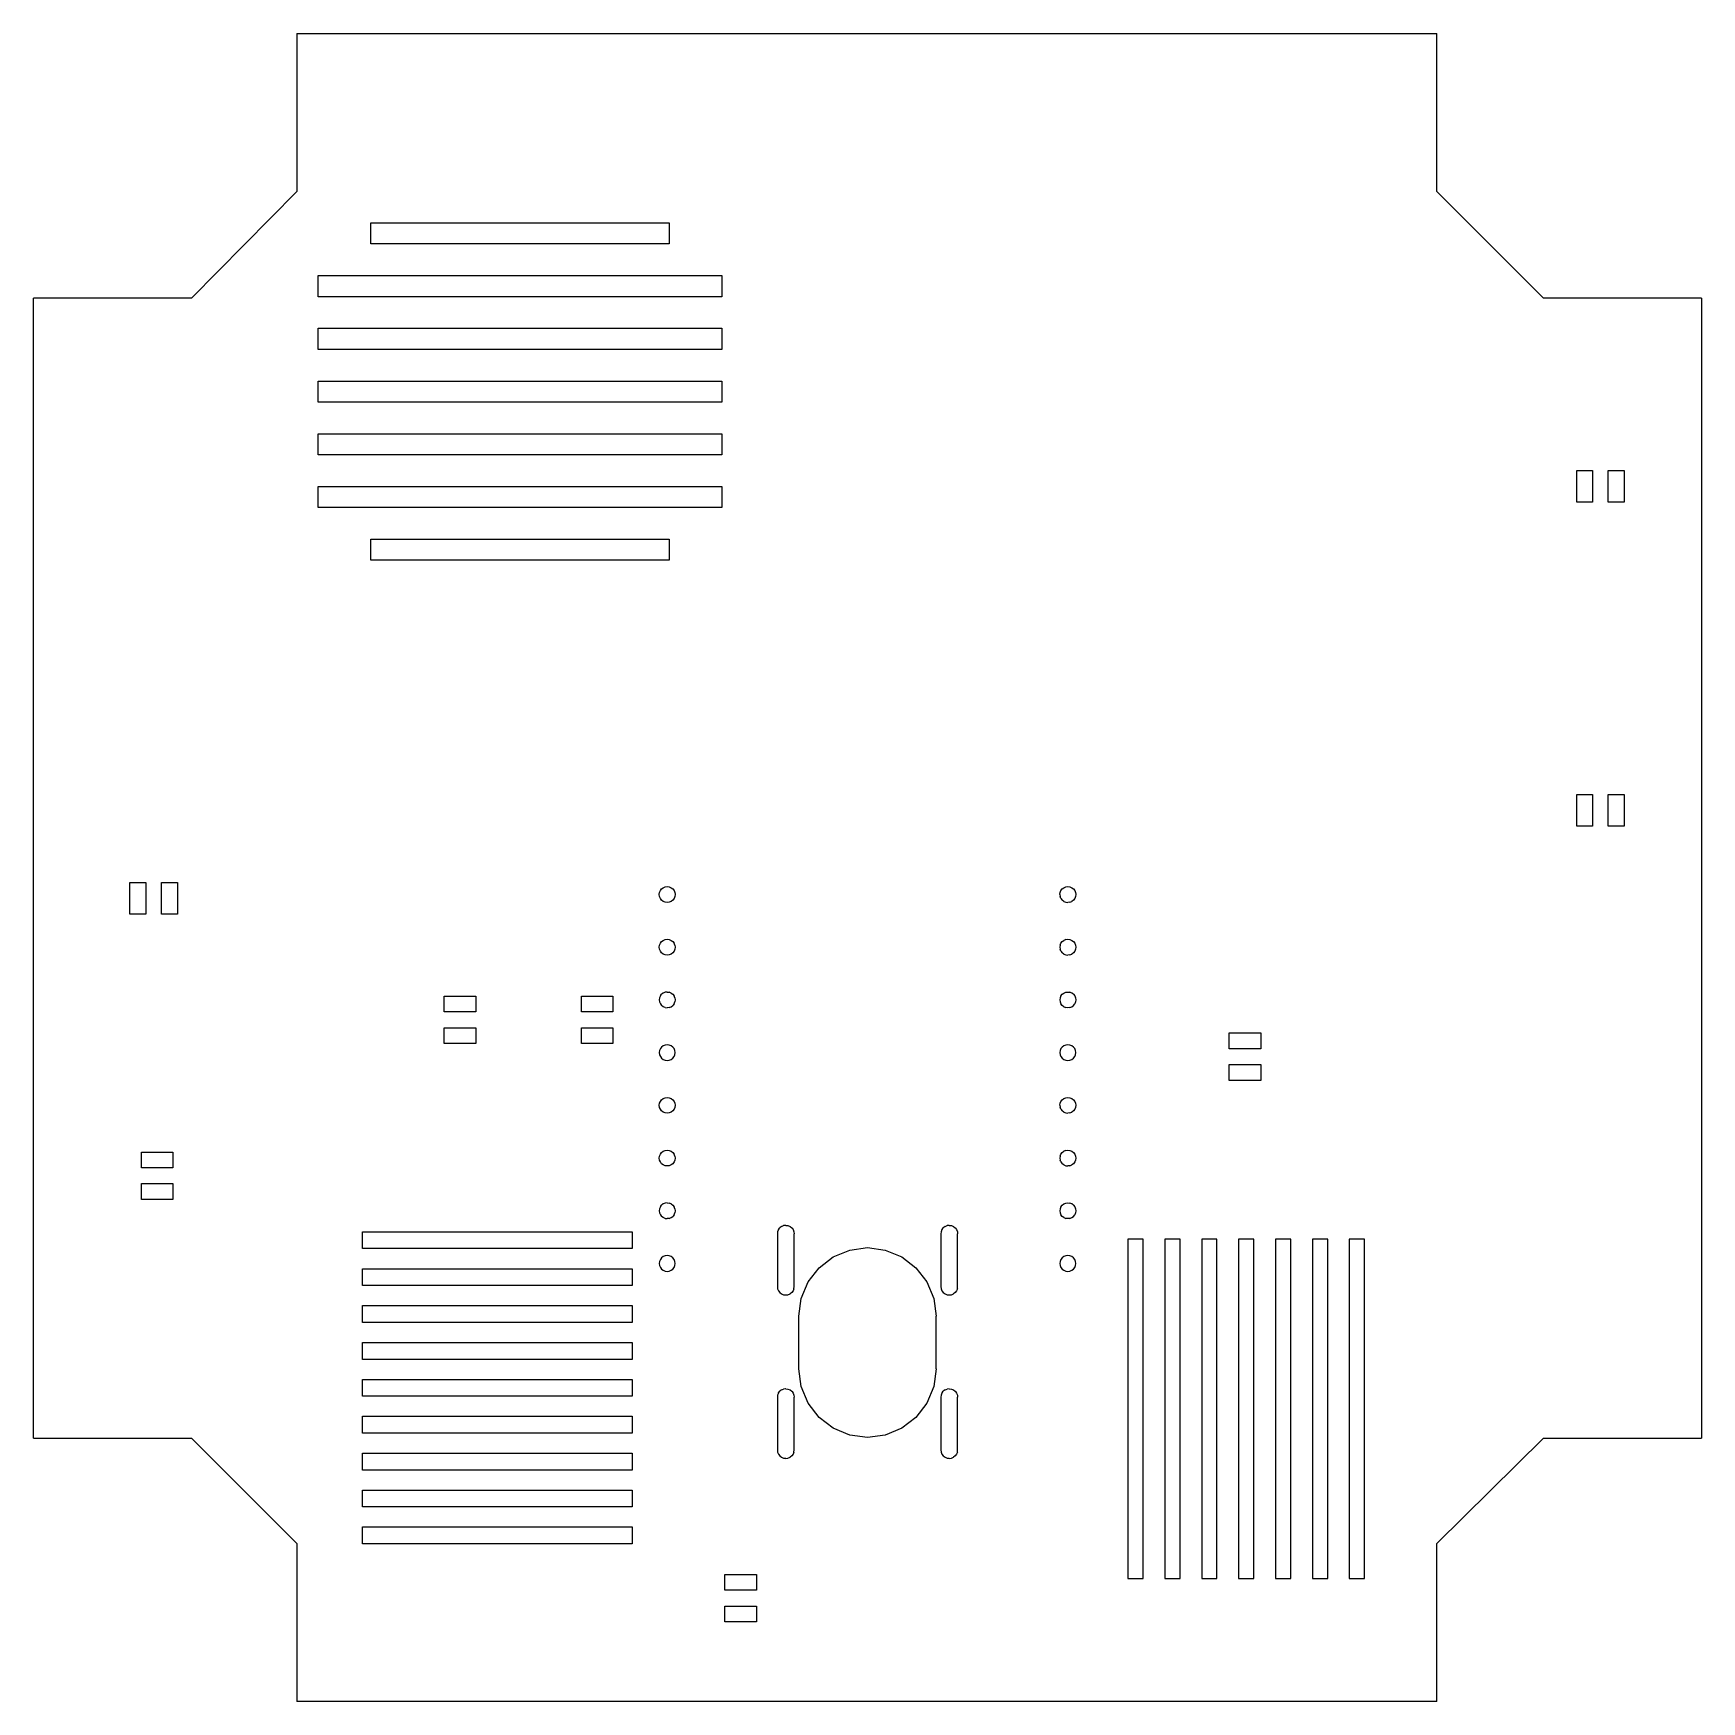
# Model space of a CAD drawing. Header units: metres. Extents: x 907 to 1224, y 673 to 989.
import ezdxf

# ---------------------------------------------------------------- set-up
doc = ezdxf.new("R2010")
doc.units = ezdxf.units.M

msp = doc.modelspace()

# ---------------------------------------------------------------- linework, layer by layer
at = {"layer": 'Layer0'}
for p, q in [((957.14, 989.27, 388.65), (957.14, 959.27, 388.65)), ((957.14, 989.27, 388.65), (1173.39, 989.27, 388.65)), ((1173.39, 959.27, 388.65), (1173.39, 989.27, 388.65)), ((957.14, 959.27, 388.65), (937.13, 939.02, 388.65)), ((1193.64, 939.02, 388.65), (1173.39, 959.27, 388.65)), ((971.14, 949.31, 388.65), (971.14, 953.31, 388.65)), ((971.14, 953.31, 388.65), (1027.74, 953.31, 388.65)), ((1027.74, 953.31, 388.65), (1027.74, 949.31, 388.65)), ((1027.74, 949.31, 388.65), (971.14, 949.31, 388.65)), ((961.14, 939.31, 388.65), (961.14, 943.31, 388.65)), ((961.14, 943.31, 388.65), (1037.74, 943.31, 388.65)), ((1037.74, 943.31, 388.65), (1037.74, 939.31, 388.65)), ((907.14, 722.77, 388.65), (907.14, 939.02, 388.65)), ((937.13, 939.02, 388.65), (907.14, 939.02, 388.65)), ((1037.74, 939.31, 388.65), (961.14, 939.31, 388.65)), ((1223.64, 939.02, 388.65), (1193.64, 939.02, 388.65)), ((1223.64, 939.02, 388.65), (1223.64, 722.77, 388.65)), ((961.14, 933.31, 388.65), (1037.74, 933.31, 388.65)), ((961.14, 929.31, 388.65), (961.14, 933.31, 388.65)), ((1037.74, 933.31, 388.65), (1037.74, 929.31, 388.65)), ((1037.74, 929.31, 388.65), (961.14, 929.31, 388.65)), ((961.14, 923.31, 388.65), (1037.74, 923.31, 388.65)), ((961.14, 919.31, 388.65), (961.14, 923.31, 388.65)), ((1037.74, 923.31, 388.65), (1037.74, 919.31, 388.65)), ((1037.74, 919.31, 388.65), (961.14, 919.31, 388.65)), ((961.14, 913.31, 388.65), (1037.74, 913.31, 388.65)), ((961.14, 909.31, 388.65), (961.14, 913.31, 388.65)), ((1037.74, 913.31, 388.65), (1037.74, 909.31, 388.65)), ((1037.74, 909.31, 388.65), (961.14, 909.31, 388.65)), ((1199.93, 906.34, 388.65), (1202.93, 906.34, 388.65)), ((1199.93, 900.34, 388.65), (1199.93, 906.34, 388.65)), ((1202.93, 906.34, 388.65), (1202.93, 900.34, 388.65)), ((1205.93, 900.34, 388.65), (1205.93, 906.34, 388.65)), ((1205.93, 906.34, 388.65), (1208.93, 906.34, 388.65)), ((1208.93, 906.34, 388.65), (1208.93, 900.34, 388.65)), ((961.14, 903.31, 388.65), (1037.74, 903.31, 388.65)), ((961.14, 899.31, 388.65), (961.14, 903.31, 388.65)), ((1037.74, 903.31, 388.65), (1037.74, 899.31, 388.65)), ((1037.74, 899.31, 388.65), (961.14, 899.31, 388.65)), ((1202.93, 900.34, 388.65), (1199.93, 900.34, 388.65)), ((1208.93, 900.34, 388.65), (1205.93, 900.34, 388.65)), ((971.14, 889.31, 388.65), (971.14, 893.31, 388.65)), ((971.14, 893.31, 388.65), (1027.74, 893.31, 388.65)), ((1027.74, 893.31, 388.65), (1027.74, 889.31, 388.65)), ((1027.74, 889.31, 388.65), (971.14, 889.31, 388.65)), ((1199.93, 844.84, 388.65), (1202.93, 844.84, 388.65)), ((1199.93, 838.84, 388.65), (1199.93, 844.84, 388.65)), ((1202.93, 844.84, 388.65), (1202.93, 838.84, 388.65)), ((1205.93, 844.84, 388.65), (1208.93, 844.84, 388.65)), ((1205.93, 838.84, 388.65), (1205.93, 844.84, 388.65)), ((1208.93, 844.84, 388.65), (1208.93, 838.84, 388.65)), ((1202.93, 838.84, 388.65), (1199.93, 838.84, 388.65)), ((1208.93, 838.84, 388.65), (1205.93, 838.84, 388.65)), ((925.45, 822.15, 388.65), (925.45, 828.15, 388.65)), ((925.45, 828.15, 388.65), (928.45, 828.15, 388.65)), ((928.45, 828.15, 388.65), (928.45, 822.15, 388.65)), ((931.45, 822.15, 388.65), (931.45, 828.15, 388.65)), ((931.45, 828.15, 388.65), (934.45, 828.15, 388.65)), ((934.45, 828.15, 388.65), (934.45, 822.15, 388.65)), ((1025.89, 825.94, 388.65), (1025.94, 826.28, 388.65)), ((1025.94, 826.28, 388.65), (1026.09, 826.65, 388.65)), ((1026.09, 826.65, 388.65), (1026.33, 826.96, 388.65)), ((1026.33, 826.96, 388.65), (1026.64, 827.19, 388.65)), ((1026.64, 827.19, 388.65), (1027, 827.34, 388.65)), ((1027, 827.34, 388.65), (1027.39, 827.4, 388.65)), ((1027.39, 827.4, 388.65), (1027.77, 827.34, 388.65)), ((1027.77, 827.34, 388.65), (1028.14, 827.19, 388.65)), ((1028.14, 827.19, 388.65), (1028.45, 826.96, 388.65)), ((1028.45, 826.96, 388.65), (1028.69, 826.65, 388.65)), ((1028.69, 826.65, 388.65), (1028.84, 826.28, 388.65)), ((1028.84, 826.28, 388.65), (1028.88, 825.94, 388.65)), ((1101.89, 825.94, 388.65), (1101.94, 826.28, 388.65)), ((1101.94, 826.28, 388.65), (1102.09, 826.65, 388.65)), ((1102.09, 826.65, 388.65), (1102.33, 826.96, 388.65)), ((1102.33, 826.96, 388.65), (1102.64, 827.19, 388.65)), ((1102.64, 827.19, 388.65), (1103, 827.34, 388.65)), ((1103, 827.34, 388.65), (1103.39, 827.4, 388.65)), ((1103.39, 827.4, 388.65), (1103.77, 827.34, 388.65)), ((1103.77, 827.34, 388.65), (1104.14, 827.19, 388.65)), ((1104.14, 827.19, 388.65), (1104.45, 826.96, 388.65)), ((1104.45, 826.96, 388.65), (1104.69, 826.65, 388.65)), ((1104.69, 826.65, 388.65), (1104.84, 826.28, 388.65)), ((1104.84, 826.28, 388.65), (1104.88, 825.94, 388.65)), ((1025.89, 825.9, 388.65), (1025.89, 825.94, 388.65)), ((1025.94, 825.51, 388.65), (1025.89, 825.9, 388.65)), ((1026.09, 825.15, 388.65), (1025.94, 825.51, 388.65)), ((1026.33, 824.83, 388.65), (1026.09, 825.15, 388.65)), ((1026.64, 824.6, 388.65), (1026.33, 824.83, 388.65)), ((1027, 824.45, 388.65), (1026.64, 824.6, 388.65)), ((1027.39, 824.4, 388.65), (1027, 824.45, 388.65)), ((1027.77, 824.45, 388.65), (1027.39, 824.4, 388.65)), ((1028.14, 824.6, 388.65), (1027.77, 824.45, 388.65)), ((1028.45, 824.83, 388.65), (1028.14, 824.6, 388.65)), ((1028.69, 825.15, 388.65), (1028.45, 824.83, 388.65)), ((1028.84, 825.51, 388.65), (1028.69, 825.15, 388.65)), ((1028.89, 825.9, 388.65), (1028.84, 825.51, 388.65)), ((1028.88, 825.94, 388.65), (1028.89, 825.9, 388.65)), ((1101.89, 825.9, 388.65), (1101.89, 825.94, 388.65)), ((1101.89, 825.9, 388.65), (1101.94, 825.51, 388.65)), ((1102.09, 825.15, 388.65), (1101.94, 825.51, 388.65)), ((1102.09, 825.15, 388.65), (1102.33, 824.83, 388.65)), ((1102.64, 824.6, 388.65), (1102.33, 824.83, 388.65)), ((1102.64, 824.6, 388.65), (1103, 824.45, 388.65)), ((1103, 824.45, 388.65), (1103.39, 824.4, 388.65)), ((1103.77, 824.45, 388.65), (1103.39, 824.4, 388.65)), ((1103.77, 824.45, 388.65), (1104.14, 824.6, 388.65)), ((1104.45, 824.83, 388.65), (1104.14, 824.6, 388.65)), ((1104.69, 825.15, 388.65), (1104.45, 824.83, 388.65)), ((1104.84, 825.51, 388.65), (1104.69, 825.15, 388.65)), ((1104.89, 825.9, 388.65), (1104.84, 825.51, 388.65)), ((1104.88, 825.94, 388.65), (1104.89, 825.9, 388.65)), ((928.45, 822.15, 388.65), (925.45, 822.15, 388.65)), ((934.45, 822.15, 388.65), (931.45, 822.15, 388.65)), ((1025.94, 816.28, 388.65), (1026.09, 816.65, 388.65)), ((1026.09, 816.65, 388.65), (1026.33, 816.96, 388.65)), ((1026.33, 816.96, 388.65), (1026.64, 817.19, 388.65)), ((1026.64, 817.19, 388.65), (1027, 817.34, 388.65)), ((1027, 817.34, 388.65), (1027.39, 817.4, 388.65)), ((1027.39, 817.4, 388.65), (1027.77, 817.34, 388.65)), ((1027.77, 817.34, 388.65), (1028.14, 817.19, 388.65)), ((1028.14, 817.19, 388.65), (1028.45, 816.96, 388.65)), ((1028.45, 816.96, 388.65), (1028.69, 816.65, 388.65)), ((1028.84, 816.28, 388.65), (1028.69, 816.65, 388.65)), ((1101.94, 816.28, 388.65), (1102.09, 816.65, 388.65)), ((1102.09, 816.65, 388.65), (1102.33, 816.96, 388.65)), ((1102.33, 816.96, 388.65), (1102.64, 817.19, 388.65)), ((1103, 817.34, 388.65), (1102.64, 817.19, 388.65)), ((1103, 817.34, 388.65), (1103.39, 817.4, 388.65)), ((1103.39, 817.4, 388.65), (1103.77, 817.34, 388.65)), ((1103.77, 817.34, 388.65), (1104.14, 817.19, 388.65)), ((1104.14, 817.19, 388.65), (1104.45, 816.96, 388.65)), ((1104.45, 816.96, 388.65), (1104.69, 816.65, 388.65)), ((1104.69, 816.65, 388.65), (1104.84, 816.28, 388.65)), ((1025.89, 815.9, 388.65), (1025.94, 816.28, 388.65)), ((1025.94, 815.51, 388.65), (1025.89, 815.9, 388.65)), ((1026.09, 815.15, 388.65), (1025.94, 815.51, 388.65)), ((1026.33, 814.83, 388.65), (1026.09, 815.15, 388.65)), ((1026.64, 814.6, 388.65), (1026.33, 814.83, 388.65)), ((1027, 814.45, 388.65), (1026.64, 814.6, 388.65)), ((1027.39, 814.4, 388.65), (1027, 814.45, 388.65)), ((1027.77, 814.45, 388.65), (1027.39, 814.4, 388.65)), ((1028.14, 814.6, 388.65), (1027.77, 814.45, 388.65)), ((1028.45, 814.83, 388.65), (1028.14, 814.6, 388.65)), ((1028.69, 815.15, 388.65), (1028.45, 814.83, 388.65)), ((1028.84, 815.51, 388.65), (1028.69, 815.15, 388.65)), ((1028.84, 816.28, 388.65), (1028.89, 815.9, 388.65)), ((1028.89, 815.9, 388.65), (1028.84, 815.51, 388.65)), ((1101.94, 816.28, 388.65), (1101.89, 815.9, 388.65)), ((1101.89, 815.9, 388.65), (1101.94, 815.51, 388.65)), ((1102.09, 815.15, 388.65), (1101.94, 815.51, 388.65)), ((1102.09, 815.15, 388.65), (1102.33, 814.83, 388.65)), ((1102.64, 814.6, 388.65), (1102.33, 814.83, 388.65)), ((1102.64, 814.6, 388.65), (1103, 814.45, 388.65)), ((1103, 814.45, 388.65), (1103.39, 814.4, 388.65)), ((1103.77, 814.45, 388.65), (1103.39, 814.4, 388.65)), ((1103.77, 814.45, 388.65), (1104.14, 814.6, 388.65)), ((1104.45, 814.83, 388.65), (1104.14, 814.6, 388.65)), ((1104.69, 815.15, 388.65), (1104.45, 814.83, 388.65)), ((1104.84, 815.51, 388.65), (1104.69, 815.15, 388.65)), ((1104.84, 816.28, 388.65), (1104.89, 815.9, 388.65)), ((1104.89, 815.9, 388.65), (1104.84, 815.51, 388.65)), ((1026.64, 807.19, 388.65), (1026.33, 806.96, 388.65)), ((1027, 807.34, 388.65), (1026.64, 807.19, 388.65)), ((1027.39, 807.4, 388.65), (1027, 807.34, 388.65)), ((1027.39, 807.4, 388.65), (1027.77, 807.34, 388.65)), ((1028.14, 807.19, 388.65), (1027.77, 807.34, 388.65)), ((1028.14, 807.19, 388.65), (1028.45, 806.96, 388.65)), ((1102.33, 806.96, 388.65), (1102.64, 807.19, 388.65)), ((1102.64, 807.19, 388.65), (1103, 807.34, 388.65)), ((1103, 807.34, 388.65), (1103.39, 807.4, 388.65)), ((1103.39, 807.4, 388.65), (1103.77, 807.34, 388.65)), ((1104.14, 807.19, 388.65), (1103.77, 807.34, 388.65)), ((1104.45, 806.96, 388.65), (1104.14, 807.19, 388.65)), ((985.1, 806.63, 388.65), (991.1, 806.63, 388.65)), ((985.1, 803.63, 388.65), (985.1, 806.63, 388.65)), ((991.1, 806.63, 388.65), (991.1, 803.63, 388.65)), ((1011.1, 806.63, 388.65), (1017.1, 806.63, 388.65)), ((1011.1, 803.63, 388.65), (1011.1, 806.63, 388.65)), ((1017.1, 806.63, 388.65), (1017.1, 803.63, 388.65)), ((1025.94, 806.28, 388.65), (1025.89, 805.9, 388.65)), ((1025.89, 805.9, 388.65), (1025.94, 805.51, 388.65)), ((1026.09, 806.65, 388.65), (1025.94, 806.28, 388.65)), ((1025.94, 805.51, 388.65), (1026.09, 805.15, 388.65)), ((1026.09, 806.65, 388.65), (1026.33, 806.96, 388.65)), ((1026.09, 805.15, 388.65), (1026.33, 804.83, 388.65)), ((1026.64, 804.6, 388.65), (1026.33, 804.83, 388.65)), ((1027, 804.45, 388.65), (1026.64, 804.6, 388.65)), ((1027, 804.45, 388.65), (1027.39, 804.4, 388.65)), ((1027.77, 804.45, 388.65), (1027.39, 804.4, 388.65)), ((1027.77, 804.45, 388.65), (1028.14, 804.6, 388.65)), ((1028.14, 804.6, 388.65), (1028.45, 804.83, 388.65)), ((1028.45, 806.96, 388.65), (1028.69, 806.65, 388.65)), ((1028.69, 805.15, 388.65), (1028.45, 804.83, 388.65)), ((1028.84, 806.28, 388.65), (1028.69, 806.65, 388.65)), ((1028.69, 805.15, 388.65), (1028.84, 805.51, 388.65)), ((1028.84, 806.28, 388.65), (1028.89, 805.9, 388.65)), ((1028.89, 805.9, 388.65), (1028.84, 805.51, 388.65)), ((1101.94, 806.28, 388.65), (1101.89, 805.9, 388.65)), ((1101.89, 805.9, 388.65), (1101.94, 805.51, 388.65)), ((1102.09, 806.65, 388.65), (1101.94, 806.28, 388.65)), ((1101.94, 805.51, 388.65), (1102.09, 805.15, 388.65)), ((1102.09, 806.65, 388.65), (1102.33, 806.96, 388.65)), ((1102.33, 804.83, 388.65), (1102.09, 805.15, 388.65)), ((1102.64, 804.6, 388.65), (1102.33, 804.83, 388.65)), ((1102.64, 804.6, 388.65), (1103, 804.45, 388.65)), ((1103.39, 804.4, 388.65), (1103, 804.45, 388.65)), ((1103.77, 804.45, 388.65), (1103.39, 804.4, 388.65)), ((1103.77, 804.45, 388.65), (1104.14, 804.6, 388.65)), ((1104.14, 804.6, 388.65), (1104.45, 804.83, 388.65)), ((1104.45, 806.96, 388.65), (1104.69, 806.65, 388.65)), ((1104.45, 804.83, 388.65), (1104.69, 805.15, 388.65)), ((1104.69, 806.65, 388.65), (1104.84, 806.28, 388.65)), ((1104.84, 805.51, 388.65), (1104.69, 805.15, 388.65)), ((1104.84, 806.28, 388.65), (1104.89, 805.9, 388.65)), ((1104.89, 805.9, 388.65), (1104.84, 805.51, 388.65)), ((991.1, 803.63, 388.65), (985.1, 803.63, 388.65)), ((1017.1, 803.63, 388.65), (1011.1, 803.63, 388.65)), ((985.1, 797.63, 388.65), (985.1, 800.63, 388.65)), ((985.1, 800.63, 388.65), (991.1, 800.63, 388.65)), ((991.1, 797.63, 388.65), (985.1, 797.63, 388.65)), ((991.1, 800.63, 388.65), (991.1, 797.63, 388.65)), ((1011.1, 797.63, 388.65), (1011.1, 800.63, 388.65)), ((1011.1, 800.63, 388.65), (1017.1, 800.63, 388.65)), ((1017.1, 797.63, 388.65), (1011.1, 797.63, 388.65)), ((1017.1, 800.63, 388.65), (1017.1, 797.63, 388.65)), ((1134, 796.63, 388.65), (1134, 799.63, 388.65)), ((1134, 799.63, 388.65), (1140, 799.63, 388.65)), ((1140, 799.63, 388.65), (1140, 796.63, 388.65)), ((1025.94, 796.28, 388.65), (1025.89, 795.9, 388.65)), ((1025.89, 795.9, 388.65), (1025.94, 795.51, 388.65)), ((1026.09, 796.65, 388.65), (1025.94, 796.28, 388.65)), ((1025.94, 795.51, 388.65), (1026.09, 795.15, 388.65)), ((1026.33, 796.96, 388.65), (1026.09, 796.65, 388.65)), ((1026.09, 795.15, 388.65), (1026.33, 794.83, 388.65)), ((1026.64, 797.19, 388.65), (1026.33, 796.96, 388.65)), ((1026.33, 794.83, 388.65), (1026.64, 794.6, 388.65)), ((1027, 797.34, 388.65), (1026.64, 797.19, 388.65)), ((1026.64, 794.6, 388.65), (1027, 794.45, 388.65)), ((1027.39, 797.4, 388.65), (1027, 797.34, 388.65)), ((1027, 794.45, 388.65), (1027.39, 794.4, 388.65)), ((1027.77, 797.34, 388.65), (1027.39, 797.4, 388.65)), ((1027.39, 794.4, 388.65), (1027.77, 794.45, 388.65)), ((1028.14, 797.19, 388.65), (1027.77, 797.34, 388.65)), ((1027.77, 794.45, 388.65), (1028.14, 794.6, 388.65)), ((1028.45, 796.96, 388.65), (1028.14, 797.19, 388.65)), ((1028.14, 794.6, 388.65), (1028.45, 794.83, 388.65)), ((1028.69, 796.65, 388.65), (1028.45, 796.96, 388.65)), ((1028.45, 794.83, 388.65), (1028.69, 795.15, 388.65)), ((1028.84, 796.28, 388.65), (1028.69, 796.65, 388.65)), ((1028.69, 795.15, 388.65), (1028.84, 795.51, 388.65)), ((1028.89, 795.9, 388.65), (1028.84, 796.28, 388.65)), ((1028.84, 795.51, 388.65), (1028.89, 795.9, 388.65)), ((1101.94, 796.28, 388.65), (1101.89, 795.9, 388.65)), ((1101.89, 795.9, 388.65), (1101.94, 795.51, 388.65)), ((1102.09, 796.65, 388.65), (1101.94, 796.28, 388.65)), ((1101.94, 795.51, 388.65), (1102.09, 795.15, 388.65)), ((1102.33, 796.96, 388.65), (1102.09, 796.65, 388.65)), ((1102.09, 795.15, 388.65), (1102.33, 794.83, 388.65)), ((1102.64, 797.19, 388.65), (1102.33, 796.96, 388.65)), ((1102.33, 794.83, 388.65), (1102.64, 794.6, 388.65)), ((1103, 797.34, 388.65), (1102.64, 797.19, 388.65)), ((1102.64, 794.6, 388.65), (1103, 794.45, 388.65)), ((1103.39, 797.4, 388.65), (1103, 797.34, 388.65)), ((1103, 794.45, 388.65), (1103.39, 794.4, 388.65)), ((1103.77, 797.34, 388.65), (1103.39, 797.4, 388.65)), ((1103.39, 794.4, 388.65), (1103.77, 794.45, 388.65)), ((1104.14, 797.19, 388.65), (1103.77, 797.34, 388.65)), ((1103.77, 794.45, 388.65), (1104.14, 794.6, 388.65)), ((1104.45, 796.96, 388.65), (1104.14, 797.19, 388.65)), ((1104.14, 794.6, 388.65), (1104.45, 794.83, 388.65)), ((1104.69, 796.65, 388.65), (1104.45, 796.96, 388.65)), ((1104.45, 794.83, 388.65), (1104.69, 795.15, 388.65)), ((1104.84, 796.28, 388.65), (1104.69, 796.65, 388.65)), ((1104.69, 795.15, 388.65), (1104.84, 795.51, 388.65)), ((1104.89, 795.9, 388.65), (1104.84, 796.28, 388.65)), ((1104.84, 795.51, 388.65), (1104.89, 795.9, 388.65)), ((1140, 796.63, 388.65), (1134, 796.63, 388.65)), ((1134, 793.63, 388.65), (1140, 793.63, 388.65)), ((1134, 790.63, 388.65), (1134, 793.63, 388.65)), ((1140, 793.63, 388.65), (1140, 790.63, 388.65)), ((1140, 790.63, 388.65), (1134, 790.63, 388.65)), ((1025.89, 785.94, 388.65), (1025.94, 786.28, 388.65)), ((1025.89, 785.9, 388.65), (1025.89, 785.94, 388.65)), ((1025.94, 785.51, 388.65), (1025.89, 785.9, 388.65)), ((1025.94, 786.28, 388.65), (1026.09, 786.65, 388.65)), ((1026.09, 785.15, 388.65), (1025.94, 785.51, 388.65)), ((1026.09, 786.65, 388.65), (1026.33, 786.96, 388.65)), ((1026.33, 784.83, 388.65), (1026.09, 785.15, 388.65)), ((1026.33, 786.96, 388.65), (1026.64, 787.19, 388.65)), ((1026.64, 787.19, 388.65), (1027, 787.34, 388.65)), ((1027, 787.34, 388.65), (1027.39, 787.4, 388.65)), ((1027.39, 787.4, 388.65), (1027.77, 787.34, 388.65)), ((1027.77, 787.34, 388.65), (1028.14, 787.19, 388.65)), ((1028.14, 787.19, 388.65), (1028.45, 786.96, 388.65)), ((1028.45, 786.96, 388.65), (1028.69, 786.65, 388.65)), ((1028.69, 785.15, 388.65), (1028.45, 784.83, 388.65)), ((1028.69, 786.65, 388.65), (1028.84, 786.28, 388.65)), ((1028.84, 785.51, 388.65), (1028.69, 785.15, 388.65)), ((1028.84, 786.28, 388.65), (1028.88, 785.94, 388.65)), ((1028.89, 785.9, 388.65), (1028.84, 785.51, 388.65)), ((1028.88, 785.94, 388.65), (1028.89, 785.9, 388.65)), ((1101.89, 785.94, 388.65), (1101.94, 786.28, 388.65)), ((1101.89, 785.9, 388.65), (1101.89, 785.94, 388.65)), ((1101.89, 785.9, 388.65), (1101.94, 785.51, 388.65)), ((1101.94, 786.28, 388.65), (1102.09, 786.65, 388.65)), ((1102.09, 785.15, 388.65), (1101.94, 785.51, 388.65)), ((1102.09, 786.65, 388.65), (1102.33, 786.96, 388.65)), ((1102.09, 785.15, 388.65), (1102.33, 784.83, 388.65)), ((1102.33, 786.96, 388.65), (1102.64, 787.19, 388.65)), ((1102.64, 787.19, 388.65), (1103, 787.34, 388.65)), ((1103, 787.34, 388.65), (1103.39, 787.4, 388.65)), ((1103.39, 787.4, 388.65), (1103.77, 787.34, 388.65)), ((1103.77, 787.34, 388.65), (1104.14, 787.19, 388.65)), ((1104.14, 787.19, 388.65), (1104.45, 786.96, 388.65)), ((1104.45, 786.96, 388.65), (1104.69, 786.65, 388.65)), ((1104.69, 785.15, 388.65), (1104.45, 784.83, 388.65)), ((1104.69, 786.65, 388.65), (1104.84, 786.28, 388.65)), ((1104.84, 785.51, 388.65), (1104.69, 785.15, 388.65)), ((1104.84, 786.28, 388.65), (1104.88, 785.94, 388.65)), ((1104.89, 785.9, 388.65), (1104.84, 785.51, 388.65)), ((1104.88, 785.94, 388.65), (1104.89, 785.9, 388.65)), ((1026.64, 784.6, 388.65), (1026.33, 784.83, 388.65)), ((1027, 784.45, 388.65), (1026.64, 784.6, 388.65)), ((1027.39, 784.4, 388.65), (1027, 784.45, 388.65)), ((1027.77, 784.45, 388.65), (1027.39, 784.4, 388.65)), ((1028.14, 784.6, 388.65), (1027.77, 784.45, 388.65)), ((1028.45, 784.83, 388.65), (1028.14, 784.6, 388.65)), ((1102.64, 784.6, 388.65), (1102.33, 784.83, 388.65)), ((1102.64, 784.6, 388.65), (1103, 784.45, 388.65)), ((1103, 784.45, 388.65), (1103.39, 784.4, 388.65)), ((1103.77, 784.45, 388.65), (1103.39, 784.4, 388.65)), ((1103.77, 784.45, 388.65), (1104.14, 784.6, 388.65)), ((1104.45, 784.83, 388.65), (1104.14, 784.6, 388.65)), ((927.62, 777.04, 388.65), (933.62, 777.04, 388.65)), ((927.62, 774.04, 388.65), (927.62, 777.04, 388.65)), ((933.62, 777.04, 388.65), (933.62, 774.04, 388.65)), ((1025.89, 775.9, 388.65), (1025.94, 776.28, 388.65)), ((1025.94, 775.51, 388.65), (1025.89, 775.9, 388.65)), ((1025.94, 776.28, 388.65), (1026.09, 776.65, 388.65)), ((1026.09, 775.15, 388.65), (1025.94, 775.51, 388.65)), ((1026.09, 776.65, 388.65), (1026.33, 776.96, 388.65)), ((1026.33, 776.96, 388.65), (1026.64, 777.19, 388.65)), ((1026.64, 777.19, 388.65), (1027, 777.34, 388.65)), ((1027, 777.34, 388.65), (1027.39, 777.4, 388.65)), ((1027.39, 777.4, 388.65), (1027.77, 777.34, 388.65)), ((1027.77, 777.34, 388.65), (1028.14, 777.19, 388.65)), ((1028.14, 777.19, 388.65), (1028.45, 776.96, 388.65)), ((1028.45, 776.96, 388.65), (1028.69, 776.65, 388.65)), ((1028.84, 776.28, 388.65), (1028.69, 776.65, 388.65)), ((1028.84, 775.51, 388.65), (1028.69, 775.15, 388.65)), ((1028.84, 776.28, 388.65), (1028.89, 775.9, 388.65)), ((1028.89, 775.9, 388.65), (1028.84, 775.51, 388.65)), ((1101.94, 776.28, 388.65), (1101.89, 775.9, 388.65)), ((1101.89, 775.9, 388.65), (1101.94, 775.51, 388.65)), ((1101.94, 776.28, 388.65), (1102.09, 776.65, 388.65)), ((1102.09, 775.15, 388.65), (1101.94, 775.51, 388.65)), ((1102.09, 776.65, 388.65), (1102.33, 776.96, 388.65)), ((1102.33, 776.96, 388.65), (1102.64, 777.19, 388.65)), ((1103, 777.34, 388.65), (1102.64, 777.19, 388.65)), ((1103, 777.34, 388.65), (1103.39, 777.4, 388.65)), ((1103.39, 777.4, 388.65), (1103.77, 777.34, 388.65)), ((1103.77, 777.34, 388.65), (1104.14, 777.19, 388.65)), ((1104.14, 777.19, 388.65), (1104.45, 776.96, 388.65)), ((1104.45, 776.96, 388.65), (1104.69, 776.65, 388.65)), ((1104.69, 776.65, 388.65), (1104.84, 776.28, 388.65)), ((1104.84, 775.51, 388.65), (1104.69, 775.15, 388.65)), ((1104.84, 776.28, 388.65), (1104.89, 775.9, 388.65)), ((1104.89, 775.9, 388.65), (1104.84, 775.51, 388.65)), ((933.62, 774.04, 388.65), (927.62, 774.04, 388.65)), ((1026.33, 774.83, 388.65), (1026.09, 775.15, 388.65)), ((1026.64, 774.6, 388.65), (1026.33, 774.83, 388.65)), ((1027, 774.45, 388.65), (1026.64, 774.6, 388.65)), ((1027.39, 774.4, 388.65), (1027, 774.45, 388.65)), ((1027.77, 774.45, 388.65), (1027.39, 774.4, 388.65)), ((1028.14, 774.6, 388.65), (1027.77, 774.45, 388.65)), ((1028.45, 774.83, 388.65), (1028.14, 774.6, 388.65)), ((1028.69, 775.15, 388.65), (1028.45, 774.83, 388.65)), ((1102.09, 775.15, 388.65), (1102.33, 774.83, 388.65)), ((1102.64, 774.6, 388.65), (1102.33, 774.83, 388.65)), ((1102.64, 774.6, 388.65), (1103, 774.45, 388.65)), ((1103, 774.45, 388.65), (1103.39, 774.4, 388.65)), ((1103.77, 774.45, 388.65), (1103.39, 774.4, 388.65)), ((1103.77, 774.45, 388.65), (1104.14, 774.6, 388.65)), ((1104.45, 774.83, 388.65), (1104.14, 774.6, 388.65)), ((1104.69, 775.15, 388.65), (1104.45, 774.83, 388.65)), ((927.62, 771.04, 388.65), (933.62, 771.04, 388.65)), ((927.62, 768.04, 388.65), (927.62, 771.04, 388.65)), ((933.62, 771.04, 388.65), (933.62, 768.04, 388.65)), ((933.62, 768.04, 388.65), (927.62, 768.04, 388.65)), ((1025.94, 766.28, 388.65), (1025.89, 765.9, 388.65)), ((1026.09, 766.65, 388.65), (1025.94, 766.28, 388.65)), ((1026.09, 766.65, 388.65), (1026.33, 766.96, 388.65)), ((1026.64, 767.19, 388.65), (1026.33, 766.96, 388.65)), ((1027, 767.34, 388.65), (1026.64, 767.19, 388.65)), ((1027.39, 767.4, 388.65), (1027, 767.34, 388.65)), ((1027.39, 767.4, 388.65), (1027.77, 767.34, 388.65)), ((1028.14, 767.19, 388.65), (1027.77, 767.34, 388.65)), ((1028.14, 767.19, 388.65), (1028.45, 766.96, 388.65)), ((1028.45, 766.96, 388.65), (1028.69, 766.65, 388.65)), ((1028.84, 766.28, 388.65), (1028.69, 766.65, 388.65)), ((1028.84, 766.28, 388.65), (1028.89, 765.9, 388.65)), ((1101.94, 766.28, 388.65), (1101.89, 765.9, 388.65)), ((1102.09, 766.65, 388.65), (1101.94, 766.28, 388.65)), ((1102.09, 766.65, 388.65), (1102.33, 766.96, 388.65)), ((1102.33, 766.96, 388.65), (1102.64, 767.19, 388.65)), ((1102.64, 767.19, 388.65), (1103, 767.34, 388.65)), ((1103, 767.34, 388.65), (1103.39, 767.4, 388.65)), ((1103.39, 767.4, 388.65), (1103.77, 767.34, 388.65)), ((1104.14, 767.19, 388.65), (1103.77, 767.34, 388.65)), ((1104.45, 766.96, 388.65), (1104.14, 767.19, 388.65)), ((1104.45, 766.96, 388.65), (1104.69, 766.65, 388.65)), ((1104.69, 766.65, 388.65), (1104.84, 766.28, 388.65)), ((1104.84, 766.28, 388.65), (1104.89, 765.9, 388.65)), ((1025.89, 765.9, 388.65), (1025.94, 765.51, 388.65)), ((1025.94, 765.51, 388.65), (1026.09, 765.15, 388.65)), ((1026.09, 765.15, 388.65), (1026.33, 764.83, 388.65)), ((1026.64, 764.6, 388.65), (1026.33, 764.83, 388.65)), ((1027, 764.45, 388.65), (1026.64, 764.6, 388.65)), ((1027, 764.45, 388.65), (1027.39, 764.4, 388.65)), ((1027.77, 764.45, 388.65), (1027.39, 764.4, 388.65)), ((1027.77, 764.45, 388.65), (1028.14, 764.6, 388.65)), ((1028.14, 764.6, 388.65), (1028.45, 764.83, 388.65)), ((1028.69, 765.15, 388.65), (1028.45, 764.83, 388.65)), ((1028.69, 765.15, 388.65), (1028.84, 765.51, 388.65)), ((1028.89, 765.9, 388.65), (1028.84, 765.51, 388.65)), ((1049.09, 762.91, 388.65), (1048.76, 762.65, 388.65)), ((1049.09, 762.91, 388.65), (1049.47, 763.07, 388.65)), ((1049.85, 763.12, 388.65), (1049.47, 763.07, 388.65)), ((1049.89, 763.12, 388.65), (1049.85, 763.12, 388.65)), ((1049.89, 763.12, 388.65), (1050.3, 763.07, 388.65)), ((1050.3, 763.07, 388.65), (1050.69, 762.91, 388.65)), ((1050.69, 762.91, 388.65), (1051.02, 762.65, 388.65)), ((1080.09, 762.91, 388.65), (1079.76, 762.65, 388.65)), ((1080.09, 762.91, 388.65), (1080.47, 763.07, 388.65)), ((1080.85, 763.12, 388.65), (1080.47, 763.07, 388.65)), ((1080.89, 763.12, 388.65), (1080.85, 763.12, 388.65)), ((1080.89, 763.12, 388.65), (1081.3, 763.07, 388.65)), ((1081.3, 763.07, 388.65), (1081.69, 762.91, 388.65)), ((1081.69, 762.91, 388.65), (1082.02, 762.65, 388.65)), ((1101.89, 765.9, 388.65), (1101.94, 765.51, 388.65)), ((1101.94, 765.51, 388.65), (1102.09, 765.15, 388.65)), ((1102.33, 764.83, 388.65), (1102.09, 765.15, 388.65)), ((1102.64, 764.6, 388.65), (1102.33, 764.83, 388.65)), ((1102.64, 764.6, 388.65), (1103, 764.45, 388.65)), ((1103.39, 764.4, 388.65), (1103, 764.45, 388.65)), ((1103.77, 764.45, 388.65), (1103.39, 764.4, 388.65)), ((1103.77, 764.45, 388.65), (1104.14, 764.6, 388.65)), ((1104.14, 764.6, 388.65), (1104.45, 764.83, 388.65)), ((1104.45, 764.83, 388.65), (1104.69, 765.15, 388.65)), ((1104.84, 765.51, 388.65), (1104.69, 765.15, 388.65)), ((1104.89, 765.9, 388.65), (1104.84, 765.51, 388.65)), ((969.55, 761.91, 388.65), (1020.75, 761.91, 388.65)), ((969.55, 758.71, 388.65), (969.55, 761.91, 388.65)), ((1020.75, 761.91, 388.65), (1020.75, 758.71, 388.65)), ((1048.34, 761.93, 388.65), (1048.29, 761.52, 388.65)), ((1048.29, 761.52, 388.65), (1048.29, 751.52, 388.65)), ((1048.5, 762.32, 388.65), (1048.34, 761.93, 388.65)), ((1048.5, 762.32, 388.65), (1048.53, 762.36, 388.65)), ((1048.53, 762.36, 388.65), (1048.76, 762.65, 388.65)), ((1051.02, 762.65, 388.65), (1051.07, 762.58, 388.65)), ((1051.07, 762.58, 388.65), (1051.27, 762.32, 388.65)), ((1051.27, 762.32, 388.65), (1051.43, 761.93, 388.65)), ((1051.43, 761.93, 388.65), (1051.49, 761.52, 388.65)), ((1051.49, 751.52, 388.65), (1051.49, 761.52, 388.65)), ((1079.34, 761.93, 388.65), (1079.29, 761.52, 388.65)), ((1079.29, 761.52, 388.65), (1079.29, 751.52, 388.65)), ((1079.5, 762.32, 388.65), (1079.34, 761.93, 388.65)), ((1079.5, 762.32, 388.65), (1079.53, 762.36, 388.65)), ((1079.53, 762.36, 388.65), (1079.76, 762.65, 388.65)), ((1082.02, 762.65, 388.65), (1082.07, 762.58, 388.65)), ((1082.07, 762.58, 388.65), (1082.27, 762.32, 388.65)), ((1082.27, 762.32, 388.65), (1082.43, 761.93, 388.65)), ((1082.43, 761.93, 388.65), (1082.49, 761.52, 388.65)), ((1082.49, 751.52, 388.65), (1082.49, 761.52, 388.65)), ((1114.79, 760.52, 388.65), (1114.79, 696.12, 388.65)), ((1117.69, 760.52, 388.65), (1114.79, 760.52, 388.65)), ((1117.69, 696.12, 388.65), (1117.69, 760.52, 388.65)), ((1124.69, 760.52, 388.65), (1121.79, 760.52, 388.65)), ((1121.79, 760.52, 388.65), (1121.79, 696.12, 388.65)), ((1124.69, 696.12, 388.65), (1124.69, 760.52, 388.65)), ((1131.69, 760.52, 388.65), (1128.79, 760.52, 388.65)), ((1128.79, 760.52, 388.65), (1128.79, 696.12, 388.65)), ((1131.69, 696.12, 388.65), (1131.69, 760.52, 388.65)), ((1135.79, 760.52, 388.65), (1135.79, 696.12, 388.65)), ((1138.69, 760.52, 388.65), (1135.79, 760.52, 388.65)), ((1138.69, 696.12, 388.65), (1138.69, 760.52, 388.65)), ((1142.79, 760.52, 388.65), (1142.79, 696.12, 388.65)), ((1145.69, 760.52, 388.65), (1142.79, 760.52, 388.65)), ((1145.69, 696.12, 388.65), (1145.69, 760.52, 388.65)), ((1149.79, 760.52, 388.65), (1149.79, 696.12, 388.65)), ((1152.69, 760.52, 388.65), (1149.79, 760.52, 388.65)), ((1152.69, 696.12, 388.65), (1152.69, 760.52, 388.65)), ((1156.79, 760.52, 388.65), (1156.79, 696.12, 388.65)), ((1159.69, 760.52, 388.65), (1156.79, 760.52, 388.65)), ((1159.69, 696.12, 388.65), (1159.69, 760.52, 388.65)), ((1020.75, 758.71, 388.65), (969.55, 758.71, 388.65)), ((1026.09, 756.65, 388.65), (1025.94, 756.28, 388.65)), ((1026.33, 756.96, 388.65), (1026.09, 756.65, 388.65)), ((1026.64, 757.19, 388.65), (1026.33, 756.96, 388.65)), ((1027, 757.34, 388.65), (1026.64, 757.19, 388.65)), ((1027.39, 757.4, 388.65), (1027, 757.34, 388.65)), ((1027.77, 757.34, 388.65), (1027.39, 757.4, 388.65)), ((1028.14, 757.19, 388.65), (1027.77, 757.34, 388.65)), ((1028.45, 756.96, 388.65), (1028.14, 757.19, 388.65)), ((1028.69, 756.65, 388.65), (1028.45, 756.96, 388.65)), ((1028.84, 756.28, 388.65), (1028.69, 756.65, 388.65)), ((1056.19, 755.09, 388.65), (1058.89, 757.15, 388.65)), ((1058.89, 757.15, 388.65), (1062.02, 758.45, 388.65)), ((1062.02, 758.45, 388.65), (1065.39, 758.9, 388.65)), ((1065.39, 758.9, 388.65), (1068.75, 758.45, 388.65)), ((1068.75, 758.45, 388.65), (1071.89, 757.15, 388.65)), ((1071.89, 757.15, 388.65), (1074.58, 755.09, 388.65)), ((1102.09, 756.65, 388.65), (1101.94, 756.28, 388.65)), ((1102.33, 756.96, 388.65), (1102.09, 756.65, 388.65)), ((1102.64, 757.19, 388.65), (1102.33, 756.96, 388.65)), ((1103, 757.34, 388.65), (1102.64, 757.19, 388.65)), ((1103.39, 757.4, 388.65), (1103, 757.34, 388.65)), ((1103.77, 757.34, 388.65), (1103.39, 757.4, 388.65)), ((1104.14, 757.19, 388.65), (1103.77, 757.34, 388.65)), ((1104.45, 756.96, 388.65), (1104.14, 757.19, 388.65)), ((1104.69, 756.65, 388.65), (1104.45, 756.96, 388.65)), ((1104.84, 756.28, 388.65), (1104.69, 756.65, 388.65)), ((969.55, 754.91, 388.65), (1020.75, 754.91, 388.65)), ((969.55, 751.71, 388.65), (969.55, 754.91, 388.65)), ((1020.75, 754.91, 388.65), (1020.75, 751.71, 388.65)), ((1025.94, 756.28, 388.65), (1025.89, 755.9, 388.65)), ((1025.89, 755.9, 388.65), (1025.94, 755.51, 388.65)), ((1025.94, 755.51, 388.65), (1026.09, 755.15, 388.65)), ((1026.09, 755.15, 388.65), (1026.33, 754.83, 388.65)), ((1026.33, 754.83, 388.65), (1026.64, 754.6, 388.65)), ((1026.64, 754.6, 388.65), (1027, 754.45, 388.65)), ((1027, 754.45, 388.65), (1027.39, 754.4, 388.65)), ((1027.39, 754.4, 388.65), (1027.77, 754.45, 388.65)), ((1027.77, 754.45, 388.65), (1028.14, 754.6, 388.65)), ((1028.14, 754.6, 388.65), (1028.45, 754.83, 388.65)), ((1028.45, 754.83, 388.65), (1028.69, 755.15, 388.65)), ((1028.69, 755.15, 388.65), (1028.84, 755.51, 388.65)), ((1028.89, 755.9, 388.65), (1028.84, 756.28, 388.65)), ((1028.84, 755.51, 388.65), (1028.89, 755.9, 388.65)), ((1054.13, 752.4, 388.65), (1056.19, 755.09, 388.65)), ((1074.58, 755.09, 388.65), (1076.64, 752.4, 388.65)), ((1101.94, 756.28, 388.65), (1101.89, 755.9, 388.65)), ((1101.89, 755.9, 388.65), (1101.94, 755.51, 388.65)), ((1101.94, 755.51, 388.65), (1102.09, 755.15, 388.65)), ((1102.09, 755.15, 388.65), (1102.33, 754.83, 388.65)), ((1102.33, 754.83, 388.65), (1102.64, 754.6, 388.65)), ((1102.64, 754.6, 388.65), (1103, 754.45, 388.65)), ((1103, 754.45, 388.65), (1103.39, 754.4, 388.65)), ((1103.39, 754.4, 388.65), (1103.77, 754.45, 388.65)), ((1103.77, 754.45, 388.65), (1104.14, 754.6, 388.65)), ((1104.14, 754.6, 388.65), (1104.45, 754.83, 388.65)), ((1104.45, 754.83, 388.65), (1104.69, 755.15, 388.65)), ((1104.69, 755.15, 388.65), (1104.84, 755.51, 388.65)), ((1104.89, 755.9, 388.65), (1104.84, 756.28, 388.65)), ((1104.84, 755.51, 388.65), (1104.89, 755.9, 388.65)), ((1020.75, 751.71, 388.65), (969.55, 751.71, 388.65)), ((1048.29, 751.52, 388.65), (1048.34, 751.11, 388.65)), ((1048.34, 751.11, 388.65), (1048.5, 750.72, 388.65)), ((1048.5, 750.72, 388.65), (1048.76, 750.39, 388.65)), ((1048.76, 750.39, 388.65), (1049.09, 750.13, 388.65)), ((1049.09, 750.13, 388.65), (1049.47, 749.97, 388.65)), ((1050.3, 749.97, 388.65), (1050.69, 750.13, 388.65)), ((1050.72, 750.16, 388.65), (1050.69, 750.13, 388.65)), ((1051.02, 750.39, 388.65), (1050.72, 750.16, 388.65)), ((1051.27, 750.72, 388.65), (1051.02, 750.39, 388.65)), ((1051.43, 751.11, 388.65), (1051.27, 750.72, 388.65)), ((1051.43, 751.11, 388.65), (1051.49, 751.52, 388.65)), ((1052.83, 749.26, 388.65), (1054.13, 752.4, 388.65)), ((1076.64, 752.4, 388.65), (1077.94, 749.26, 388.65)), ((1079.29, 751.52, 388.65), (1079.34, 751.11, 388.65)), ((1079.34, 751.11, 388.65), (1079.5, 750.72, 388.65)), ((1079.5, 750.72, 388.65), (1079.76, 750.39, 388.65)), ((1079.76, 750.39, 388.65), (1080.09, 750.13, 388.65)), ((1080.09, 750.13, 388.65), (1080.47, 749.97, 388.65)), ((1081.3, 749.97, 388.65), (1081.69, 750.13, 388.65)), ((1081.72, 750.16, 388.65), (1081.69, 750.13, 388.65)), ((1082.02, 750.39, 388.65), (1081.72, 750.16, 388.65)), ((1082.27, 750.72, 388.65), (1082.02, 750.39, 388.65)), ((1082.43, 751.11, 388.65), (1082.27, 750.72, 388.65)), ((1082.43, 751.11, 388.65), (1082.49, 751.52, 388.65)), ((969.55, 747.91, 388.65), (1020.75, 747.91, 388.65)), ((969.55, 744.71, 388.65), (969.55, 747.91, 388.65)), ((1020.75, 747.91, 388.65), (1020.75, 744.71, 388.65)), ((1049.47, 749.97, 388.65), (1049.85, 749.93, 388.65)), ((1049.85, 749.93, 388.65), (1049.89, 749.92, 388.65)), ((1049.89, 749.92, 388.65), (1050.3, 749.97, 388.65)), ((1052.39, 745.9, 388.65), (1052.83, 749.26, 388.65)), ((1077.94, 749.26, 388.65), (1078.39, 745.9, 388.65)), ((1080.47, 749.97, 388.65), (1080.85, 749.93, 388.65)), ((1080.85, 749.93, 388.65), (1080.89, 749.92, 388.65)), ((1080.89, 749.92, 388.65), (1081.3, 749.97, 388.65)), ((1020.75, 744.71, 388.65), (969.55, 744.71, 388.65)), ((1052.39, 735.9, 388.65), (1052.39, 745.9, 388.65)), ((1078.39, 735.9, 388.65), (1078.39, 745.9, 388.65)), ((969.55, 740.91, 388.65), (1020.75, 740.91, 388.65)), ((969.55, 737.71, 388.65), (969.55, 740.91, 388.65)), ((1020.75, 740.91, 388.65), (1020.75, 737.71, 388.65)), ((1020.75, 737.71, 388.65), (969.55, 737.71, 388.65)), ((1052.83, 732.53, 388.65), (1052.39, 735.9, 388.65)), ((1078.39, 735.9, 388.65), (1077.94, 732.53, 388.65)), ((969.55, 733.91, 388.65), (1020.75, 733.91, 388.65)), ((969.55, 730.71, 388.65), (969.55, 733.91, 388.65)), ((1020.75, 733.91, 388.65), (1020.75, 730.71, 388.65)), ((1048.5, 731.32, 388.65), (1048.34, 730.93, 388.65)), ((1048.5, 731.32, 388.65), (1048.53, 731.36, 388.65)), ((1048.53, 731.36, 388.65), (1048.76, 731.65, 388.65)), ((1049.09, 731.91, 388.65), (1048.76, 731.65, 388.65)), ((1049.09, 731.91, 388.65), (1049.47, 732.07, 388.65)), ((1049.85, 732.12, 388.65), (1049.47, 732.07, 388.65)), ((1049.89, 732.12, 388.65), (1049.85, 732.12, 388.65)), ((1049.89, 732.12, 388.65), (1050.3, 732.07, 388.65)), ((1050.3, 732.07, 388.65), (1050.69, 731.91, 388.65)), ((1050.69, 731.91, 388.65), (1051.02, 731.65, 388.65)), ((1051.02, 731.65, 388.65), (1051.07, 731.58, 388.65)), ((1051.07, 731.58, 388.65), (1051.27, 731.32, 388.65)), ((1051.27, 731.32, 388.65), (1051.43, 730.93, 388.65)), ((1054.13, 729.4, 388.65), (1052.83, 732.53, 388.65)), ((1077.94, 732.53, 388.65), (1076.64, 729.4, 388.65)), ((1079.5, 731.32, 388.65), (1079.34, 730.93, 388.65)), ((1079.5, 731.32, 388.65), (1079.53, 731.36, 388.65)), ((1079.53, 731.36, 388.65), (1079.76, 731.65, 388.65)), ((1080.09, 731.91, 388.65), (1079.76, 731.65, 388.65)), ((1080.09, 731.91, 388.65), (1080.47, 732.07, 388.65)), ((1080.85, 732.12, 388.65), (1080.47, 732.07, 388.65)), ((1080.89, 732.12, 388.65), (1080.85, 732.12, 388.65)), ((1080.89, 732.12, 388.65), (1081.3, 732.07, 388.65)), ((1081.3, 732.07, 388.65), (1081.69, 731.91, 388.65)), ((1081.69, 731.91, 388.65), (1082.02, 731.65, 388.65)), ((1082.02, 731.65, 388.65), (1082.07, 731.58, 388.65)), ((1082.07, 731.58, 388.65), (1082.27, 731.32, 388.65)), ((1082.27, 731.32, 388.65), (1082.43, 730.93, 388.65)), ((1020.75, 730.71, 388.65), (969.55, 730.71, 388.65)), ((1048.34, 730.93, 388.65), (1048.29, 730.52, 388.65)), ((1048.29, 730.52, 388.65), (1048.29, 720.52, 388.65)), ((1051.43, 730.93, 388.65), (1051.49, 730.52, 388.65)), ((1051.49, 720.52, 388.65), (1051.49, 730.52, 388.65)), ((1056.19, 726.7, 388.65), (1054.13, 729.4, 388.65)), ((1076.64, 729.4, 388.65), (1074.58, 726.7, 388.65)), ((1079.34, 730.93, 388.65), (1079.29, 730.52, 388.65)), ((1079.29, 730.52, 388.65), (1079.29, 720.52, 388.65)), ((1082.43, 730.93, 388.65), (1082.49, 730.52, 388.65)), ((1082.49, 720.52, 388.65), (1082.49, 730.52, 388.65)), ((969.55, 726.91, 388.65), (1020.75, 726.91, 388.65)), ((969.55, 723.71, 388.65), (969.55, 726.91, 388.65)), ((1020.75, 726.91, 388.65), (1020.75, 723.71, 388.65)), ((1058.89, 724.64, 388.65), (1056.19, 726.7, 388.65)), ((1074.58, 726.7, 388.65), (1071.89, 724.64, 388.65)), ((907.14, 722.77, 388.65), (937.14, 722.77, 388.65)), ((937.14, 722.77, 388.65), (957.14, 702.77, 388.65)), ((1020.75, 723.71, 388.65), (969.55, 723.71, 388.65)), ((1062.02, 723.34, 388.65), (1058.89, 724.64, 388.65)), ((1065.39, 722.9, 388.65), (1062.02, 723.34, 388.65)), ((1068.75, 723.34, 388.65), (1065.39, 722.9, 388.65)), ((1071.89, 724.64, 388.65), (1068.75, 723.34, 388.65)), ((1173.39, 702.77, 388.65), (1193.63, 722.77, 388.65)), ((1193.63, 722.77, 388.65), (1223.64, 722.77, 388.65)), ((969.55, 719.91, 388.65), (1020.75, 719.91, 388.65)), ((969.55, 716.71, 388.65), (969.55, 719.91, 388.65)), ((1020.75, 719.91, 388.65), (1020.75, 716.71, 388.65)), ((1048.29, 720.52, 388.65), (1048.34, 720.11, 388.65)), ((1048.34, 720.11, 388.65), (1048.5, 719.72, 388.65)), ((1048.5, 719.72, 388.65), (1048.76, 719.39, 388.65)), ((1048.76, 719.39, 388.65), (1049.09, 719.13, 388.65)), ((1049.09, 719.13, 388.65), (1049.47, 718.97, 388.65)), ((1049.47, 718.97, 388.65), (1049.85, 718.93, 388.65)), ((1049.85, 718.93, 388.65), (1049.89, 718.92, 388.65)), ((1049.89, 718.92, 388.65), (1050.3, 718.97, 388.65)), ((1050.3, 718.97, 388.65), (1050.69, 719.13, 388.65)), ((1050.72, 719.16, 388.65), (1050.69, 719.13, 388.65)), ((1051.02, 719.39, 388.65), (1050.72, 719.16, 388.65)), ((1051.27, 719.72, 388.65), (1051.02, 719.39, 388.65)), ((1051.43, 720.11, 388.65), (1051.27, 719.72, 388.65)), ((1051.43, 720.11, 388.65), (1051.49, 720.52, 388.65)), ((1079.29, 720.52, 388.65), (1079.34, 720.11, 388.65)), ((1079.34, 720.11, 388.65), (1079.5, 719.72, 388.65)), ((1079.5, 719.72, 388.65), (1079.76, 719.39, 388.65)), ((1079.76, 719.39, 388.65), (1080.09, 719.13, 388.65)), ((1080.09, 719.13, 388.65), (1080.47, 718.97, 388.65)), ((1080.47, 718.97, 388.65), (1080.85, 718.93, 388.65)), ((1080.85, 718.93, 388.65), (1080.89, 718.92, 388.65)), ((1080.89, 718.92, 388.65), (1081.3, 718.97, 388.65)), ((1081.3, 718.97, 388.65), (1081.69, 719.13, 388.65)), ((1081.72, 719.16, 388.65), (1081.69, 719.13, 388.65)), ((1082.02, 719.39, 388.65), (1081.72, 719.16, 388.65)), ((1082.27, 719.72, 388.65), (1082.02, 719.39, 388.65)), ((1082.43, 720.11, 388.65), (1082.27, 719.72, 388.65)), ((1082.43, 720.11, 388.65), (1082.49, 720.52, 388.65)), ((1020.75, 716.71, 388.65), (969.55, 716.71, 388.65)), ((969.55, 709.71, 388.65), (969.55, 712.91, 388.65)), ((969.55, 712.91, 388.65), (1020.75, 712.91, 388.65)), ((1020.75, 712.91, 388.65), (1020.75, 709.71, 388.65)), ((1020.75, 709.71, 388.65), (969.55, 709.71, 388.65)), ((969.55, 702.71, 388.65), (969.55, 705.91, 388.65)), ((969.55, 705.91, 388.65), (1020.75, 705.91, 388.65)), ((1020.75, 705.91, 388.65), (1020.75, 702.71, 388.65)), ((957.14, 702.77, 388.65), (957.14, 672.77, 388.65)), ((1020.75, 702.71, 388.65), (969.55, 702.71, 388.65)), ((1173.39, 672.77, 388.65), (1173.39, 702.77, 388.65)), ((1038.35, 696.89, 388.65), (1044.35, 696.89, 388.65)), ((1038.35, 693.89, 388.65), (1038.35, 696.89, 388.65)), ((1044.35, 696.89, 388.65), (1044.35, 693.89, 388.65)), ((1044.35, 693.89, 388.65), (1038.35, 693.89, 388.65)), ((1114.79, 696.12, 388.65), (1117.69, 696.12, 388.65)), ((1121.79, 696.12, 388.65), (1124.69, 696.12, 388.65)), ((1128.79, 696.12, 388.65), (1131.69, 696.12, 388.65)), ((1135.79, 696.12, 388.65), (1138.69, 696.12, 388.65)), ((1142.79, 696.12, 388.65), (1145.69, 696.12, 388.65)), ((1149.79, 696.12, 388.65), (1152.69, 696.12, 388.65)), ((1156.79, 696.12, 388.65), (1159.69, 696.12, 388.65)), ((1038.35, 687.89, 388.65), (1038.35, 690.89, 388.65)), ((1038.35, 690.89, 388.65), (1044.35, 690.89, 388.65)), ((1044.35, 690.89, 388.65), (1044.35, 687.89, 388.65)), ((1044.35, 687.89, 388.65), (1038.35, 687.89, 388.65)), ((1173.39, 672.77, 388.65), (957.14, 672.77, 388.65))]:
    msp.add_line(p, q, dxfattribs=at)

doc.saveas('drawing.dxf')
